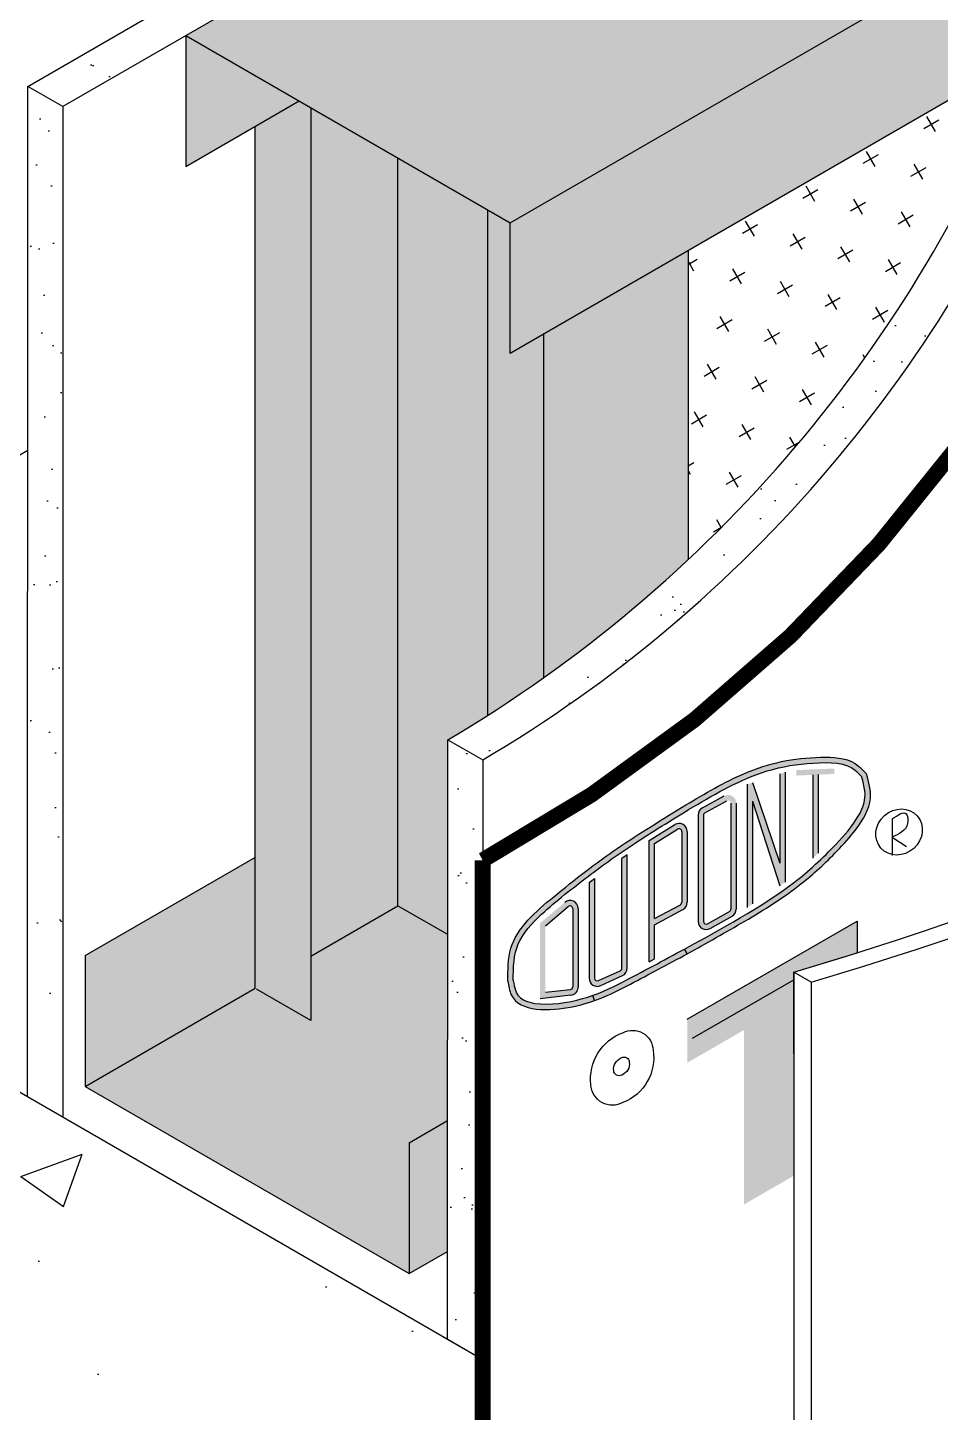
# Model space of a CAD drawing. Extents: x -64 to 51, y 0 to 66.
# Drawn here: x 11.05 to 16.28, y 46.4 to 54.34 of the extents above; entities that cross this region are included whole.
import ezdxf

# ---------------------------------------------------------------- set-up
doc = ezdxf.new("R2010")
doc.units = 0
doc.header["$LTSCALE"] = 1.5
doc.header["$MEASUREMENT"] = 0
doc.linetypes.add('DASHED', pattern=[0.75, 0.5, -0.25])
for name, color, linetype in [('CLADDING', 252, 'CONTINUOUS'), ('DUPONTLOGO', 242, 'CONTINUOUS'), ('FASTENING', 7, 'CONTINUOUS'), ('INSULATION', 40, 'CONTINUOUS'), ('STRUCTURE', 252, 'CONTINUOUS'), ('STRUCTURE_SHADING', 254, 'CONTINUOUS'), ('TYVEK', 160, 'DASHED'), ('TYVEK_TEXT', 182, 'CONTINUOUS')]:
    doc.layers.add(name, color=color, linetype=linetype)

# ---------------------------------------------------------------- blocks, each defined once
blk = doc.blocks.new('A$C1409495A')
at = {"layer": 'DUPONTLOGO', "color": 242}
for p, q in [((0.234, 0.524), (0.234, 0)), ((0.234, 0.262), (0.441, 0.129))]:
    blk.add_line(p, q, dxfattribs=at)
blk.add_ellipse((0.334, 0.336), major_axis=(0.26, 0.232), ratio=0.903174, dxfattribs=at)
blk.add_spline([(0.234, 0.524), (0.435, 0.597), (0.456, 0.456), (0.234, 0.262)], degree=3, dxfattribs=at)

msp = doc.modelspace()

# ---------------------------------------------------------------- hatches: boundary and pattern name
at = {"layer": 'DUPONTLOGO'}
h = msp.add_hatch(color=242, dxfattribs=at)
edge = h.paths.add_edge_path()
edge.add_spline(control_points=[(14.8246, 49.8852), (14.6913, 49.8039), (14.4271, 49.6425), (14.0915, 49.3842), (13.8047, 49.1371), (13.8044, 48.9404), (13.8043, 48.8756)], knot_values=[0, 0, 0, 0, 0.232663, 0.461387, 0.653522, 0.747926, 0.747926, 0.747926, 0.747926], degree=3, periodic=0)
edge.add_spline(control_points=[(13.8043, 48.8756), (13.8046, 48.874), (13.8049, 48.8724), (13.8051, 48.8707)], knot_values=[0, 0, 0, 0, 0.002347, 0.002347, 0.002347, 0.002347], degree=3, periodic=0)
edge.add_line((13.8051, 48.8707), (13.836, 48.8756))
edge.add_spline(control_points=[(13.836, 48.8756), (13.8359, 48.8764), (13.8357, 48.8772), (13.8356, 48.878)], knot_values=[0.001175, 0.001175, 0.001175, 0.001175, 0.002358, 0.002358, 0.002358, 0.002358], degree=3, periodic=0)
edge.add_spline(control_points=[(13.8356, 48.878), (13.8357, 48.9559), (13.8374, 49.0273), (13.8911, 49.1496), (13.9404, 49.2057), (14.0825, 49.3363), (14.1759, 49.4082), (14.3526, 49.543), (14.4415, 49.606), (14.6342, 49.7323), (14.7374, 49.7954), (14.8405, 49.8584)], knot_values=[0.001205, 0.001205, 0.001205, 0.001205, 0.114856, 0.114856, 0.229711, 0.229711, 0.398491, 0.398491, 0.567271, 0.567271, 0.747926, 0.747926, 0.747926, 0.747926], degree=3, periodic=0)
edge.add_spline(control_points=[(14.8405, 49.8584), (14.977, 49.9396), (15.1125, 50.0194), (15.3447, 50.0986), (15.4302, 50.116), (15.6102, 50.13), (15.7138, 50.1359), (15.7955, 50.0858), (15.8136, 50.0677), (15.8331, 50.0473)], knot_values=[0, 0, 0, 0, 0.237846, 0.237846, 0.375936, 0.375936, 0.514027, 0.514027, 0.556048, 0.556048, 0.556048, 0.556048], degree=3, periodic=0)
edge.add_line((15.8331, 50.0473), (15.8611, 50.0631))
edge.add_spline(control_points=[(15.8611, 50.0631), (15.8405, 50.0849), (15.7728, 50.1566), (15.5853, 50.1625), (15.3742, 50.1424), (15.1078, 50.0538), (14.9343, 49.9505), (14.8246, 49.8852)], knot_values=[0, 0, 0, 0, 0.044057, 0.144682, 0.25739, 0.368627, 0.559907, 0.559907, 0.559907, 0.559907], degree=3, periodic=0)
for points in [[(15.5841, 50.0589), (15.6765, 50.0629), (15.6765, 50.0942), (15.4577, 50.0848), (15.4577, 50.0535), (15.5528, 50.0576), (15.5528, 49.5797), (15.5841, 49.609)], [(15.1765, 49.2981), (15.2077, 49.3187), (15.2077, 49.9068), (15.364, 49.4221), (15.3952, 49.4427), (15.3952, 50.0741), (15.364, 50.064), (15.364, 49.5513), (15.2077, 50.0138), (15.1765, 50.0038)], [(14.489, 49.5991), (14.4577, 49.5777), (14.4577, 48.9494, -0.293439), (14.4486, 48.9352), (14.3236, 48.878, -0.546266), (14.3015, 48.8922), (14.3015, 49.4631), (14.2702, 49.4409), (14.2702, 48.8922, 0.546266), (14.3366, 48.8495), (14.4616, 48.9067, 0.293439), (14.489, 48.9494)]]:
    msp.add_hatch(color=242, dxfattribs=at).paths.add_polyline_path(points)
h = msp.add_hatch(color=242, dxfattribs=at)
edge = h.paths.add_edge_path()
edge.add_spline(control_points=[(15.8611, 50.0631), (15.8741, 50.0156), (15.9045, 49.9039), (15.8097, 49.7479), (15.6683, 49.5925), (15.4628, 49.4016), (15.166, 49.2174), (14.9432, 49.0934), (14.8327, 49.0319)], knot_values=[0, 0, 0, 0, 0.071407, 0.167973, 0.251697, 0.391689, 0.584619, 0.774344, 0.774344, 0.774344, 0.774344], degree=3, periodic=0)
edge.add_line((14.8327, 49.0319), (14.818, 49.0594))
edge.add_spline(control_points=[(14.818, 49.0594), (15.0322, 49.1787), (15.2506, 49.2928), (15.5298, 49.5056), (15.6114, 49.5814), (15.7331, 49.7097), (15.7793, 49.7626), (15.8426, 49.8689), (15.857, 49.9145), (15.8478, 49.9915), (15.8408, 50.0188), (15.8331, 50.0473)], knot_values=[0.000251, 0.000251, 0.000251, 0.000251, 0.36813, 0.36813, 0.535334, 0.535334, 0.640047, 0.640047, 0.727343, 0.727343, 0.770536, 0.770536, 0.770536, 0.770536], degree=3, periodic=0)
edge.add_line((15.8331, 50.0473), (15.8611, 50.0631))
h = msp.add_hatch(color=242, dxfattribs=at)
h.paths.add_polyline_path([(14.8952, 49.2181, 0.573672), (14.9651, 49.1772), (15.0901, 49.2476, 0.270913), (15.114, 49.2884), (15.114, 49.8956, 0.570599), (15.0445, 49.9367), (14.9195, 49.8679, 0.2734), (14.8952, 49.8268)])
h.paths.add_polyline_path([(14.9265, 49.8268, -0.2734), (14.9346, 49.8405), (15.0596, 49.9093, -0.570599), (15.0827, 49.8956), (15.0827, 49.2884, -0.270913), (15.0748, 49.2748), (14.9498, 49.2045, -0.573672), (14.9265, 49.2181)], flags=16)
h = msp.add_hatch(color=242, dxfattribs=at)
h.paths.add_polyline_path([(14.614, 48.9855), (14.6452, 49.0023), (14.6452, 49.198), (14.8081, 49.2858, 0.275801), (14.8327, 49.3271), (14.8327, 49.7327, 0.588096), (14.7611, 49.7725), (14.614, 49.6812)])
h.paths.add_polyline_path([(14.6452, 49.2335), (14.7933, 49.3133, 0.275801), (14.8015, 49.3271), (14.8015, 49.7327, 0.588096), (14.7776, 49.746), (14.6452, 49.6638)], flags=16)
h = msp.add_hatch(color=242, dxfattribs=at)
h.paths.add_polyline_path([(14.2077, 49.2912, 0.63901), (14.1305, 49.3269), (13.989, 49.2068), (13.989, 48.7762), (14.166, 48.7958, 0.382353), (14.2077, 48.8423)])
h.paths.add_polyline_path([(14.1765, 48.8423, -0.382353), (14.1626, 48.8268), (14.0202, 48.8111), (14.0202, 49.1924), (14.1508, 49.3031, -0.63901), (14.1765, 49.2912)], flags=16)
h = msp.add_hatch(color=242, dxfattribs=at)
edge = h.paths.add_edge_path()
edge.add_spline(control_points=[(14.818, 49.0594), (14.6953, 48.9936), (14.5727, 48.9273), (14.4033, 48.8401), (14.3503, 48.8145), (14.2915, 48.7935)], knot_values=[0.281052, 0.281052, 0.281052, 0.281052, 0.486409, 0.486409, 0.582124, 0.582124, 0.582124, 0.582124], degree=3, periodic=0)
edge.add_line((14.2915, 48.7935), (14.302, 48.7641))
edge.add_spline(control_points=[(14.302, 48.7641), (14.3761, 48.7905), (14.5427, 48.8764), (14.7226, 48.9728), (14.8327, 49.0319)], knot_values=[0.28106, 0.28106, 0.28106, 0.28106, 0.397759, 0.582124, 0.582124, 0.582124, 0.582124], degree=3, periodic=0)
edge.add_line((14.8327, 49.0319), (14.818, 49.0594))
h = msp.add_hatch(color=242, dxfattribs=at)
edge = h.paths.add_edge_path()
edge.add_line((14.302, 48.7641), (14.2915, 48.7935))
edge.add_spline(control_points=[(14.2915, 48.7935), (14.2727, 48.7868), (14.2533, 48.7806), (14.1497, 48.7513), (14.041, 48.7348), (13.9192, 48.754), (13.8875, 48.7675), (13.8499, 48.8059), (13.8425, 48.8352), (13.836, 48.8756)], knot_values=[0.002358, 0.002358, 0.002358, 0.002358, 0.032929, 0.032929, 0.159215, 0.159215, 0.221312, 0.221312, 0.281052, 0.281052, 0.281052, 0.281052], degree=3, periodic=0)
edge.add_line((13.836, 48.8756), (13.8051, 48.8707))
edge.add_spline(control_points=[(13.8051, 48.8707), (13.8093, 48.8443), (13.8349, 48.6957), (14.1002, 48.7031), (14.2631, 48.7502), (14.302, 48.7641)], knot_values=[0.002347, 0.002347, 0.002347, 0.002347, 0.040585, 0.219806, 0.28106, 0.28106, 0.28106, 0.28106], degree=3, periodic=0)
at = {"layer": 'INSULATION'}
h = msp.add_hatch(dxfattribs=at)
h.set_pattern_fill('CROSS', color=256, scale=0.8, angle=30, style=0)
h.set_pattern_definition([(30, (51.40434, 5.9679), (0.0732051, 0.2732051), [0.1, -0.3]), (120, (51.47264, 5.9496), (-0.2732051, 0.0732051), [0.1, -0.3])])
h.paths.add_polyline_path([(16.7786, 54.1591, -0.002698), (16.7906, 54.1892), (14.8373, 53.0615), (14.8373, 51.291, 0.111739)])
at = {"layer": 'STRUCTURE', "linetype": 'CONTINUOUS'}
h = msp.add_hatch(dxfattribs=at)
h.set_pattern_fill('AR-SAND', color=256, scale=0.25, style=0)
h.set_pattern_definition([(37.5, (51.40434, 5.9679), (-0.0157483, 0.481706), [0, -0.38, 0, -0.425, 0, -0.40625]), (7.5, (51.40434, 5.9679), (0.442444, 0.7055365), [0, -0.205, 0, -0.3425, 0, -0.13125]), (327.5, (51.09684, 5.9679), (0.7785355, 0.0014148), [0, -0.125, 0, -0.45, 0, -0.5875]), (317.5, (51.09684, 5.9679), (0.7515317, 0.219419), [0, -0.0625, 0, -0.295, 0, -0.3375])])
h.paths.add_polyline_path([(11.253, 53.8883), (11.0531, 54.0037), (11.0507, 48.2116), (11.253, 48.0948)])
h.paths.add_polyline_path([(13.66, 50.143), (13.46, 50.2585), (13.4585, 46.8214), (13.66, 46.7051), (13.66, 49.5683)])
h.paths.add_polyline_path([(13.631, 55.2613), (13.4295, 55.3777), (11.0531, 54.0057), (11.0531, 54.0037), (11.253, 53.8883)])
h.paths.add_polyline_path([(16.9786, 54.0436), (16.7786, 54.1591, -0.167789), (13.46, 50.2585), (13.66, 50.143, 0.167789)])
h.paths.add_polyline_path([(18.2729, 55.55), (18.0729, 55.6654, 0.1703), (16.7786, 54.1591), (16.9786, 54.0436, -0.1703)])
h.paths.add_polyline_path([(19.5381, 56.2804), (19.3381, 56.3959), (18.0729, 55.6654), (18.2729, 55.55)])
h = msp.add_hatch(dxfattribs=at)
h.set_pattern_fill('AR-CONC', color=256, scale=0.5, angle=330, style=0)
h.set_pattern_definition([(20, (51.4043, 5.968), (2.94895, -2.06488), [0.375, -4.125]), (325, (51.4043, 5.968), (1.27967, 3.60397), [0.3, -3.3]), (70.4514, (51.65, 5.796), (4.22862, 1.53909), [0.3187, -3.50571]), (16.184, (51.9043, 6.834), (4.2075, -3.38482), [0.5625, -6.1875]), (66.636, (52.255, 6.552), (6.4825, 1.8814), [0.47805, -5.25856]), (321.184, (51.9043, 6.834), (6.4825, 1.8814), [0.45, -4.95]), (351, (52.2124, 6.3674), (1.57814, -3.23566), [0.375, -4.125]), (296, (52.2124, 6.3674), (2.86646, 2.5317), [0.3, -3.3]), (41.4514, (52.344, 6.0978), (4.4446, -0.70396), [0.3187, -3.50571]), (7.5, (51.4043, 5.9679), (0.884888, 1.411073), [0, -3.26, 0, -3.35, 0, -3.3125]), (337.5, (51.4043, 5.9679), (2.125154, 1.05018), [0, -1.91, 0, -3.185, 0, -1.2625]), (297.5, (50.4387, 6.5254), (2.255132, -1.432222), [0, -1.25, 0, -3.9, 0, -5.175]), (287.5, (50.0057, 6.7754), (2.77553, -1.0245), [0, -1.625, 0, -2.59, 0, -3.675])])
h.paths.add_polyline_path([(13.66, 45.8862), (13.66, 46.7051), (12.4114, 47.426), (9.2022, 45.5732), (12.6929, 43.5578), (13.66, 44.1162)])
h.paths.add_polyline_path([(9.1393, 49.3151), (9.1393, 45.6095), (9.2022, 45.5732), (12.4114, 47.426)])
h.paths.add_polyline_path([(13.66, 44.1162), (12.6929, 43.5578), (13.0222, 43.3677), (13.66, 42.9995)])
at = {"layer": 'STRUCTURE_SHADING', "linetype": 'CONTINUOUS'}
h = msp.add_hatch(color=256, dxfattribs=at)
h.paths.add_polyline_path([(17.9982, 55.6364), (19.3259, 56.403), (18.3661, 56.9572), (14.5299, 54.7423), (13.631, 55.2613), (11.9587, 54.2958), (13.8174, 53.2226)])
h.paths.add_polyline_path([(16.7906, 54.1892, -0.167525), (18.0729, 55.6654), (19.3381, 56.3959), (19.3259, 56.403), (17.9982, 55.6364), (13.8174, 53.2226), (13.8174, 52.4726)])
h.paths.add_polyline_path([(11.9587, 54.2958), (11.9587, 53.5458), (12.6082, 53.9208)], flags=17)
h = msp.add_hatch(color=256, dxfattribs=at)
h.paths.add_polyline_path([(13.6878, 53.2975), (13.1744, 53.5939), (13.1744, 49.3075), (13.4595, 49.1429), (13.46, 50.2585, 0.008516), (13.6878, 50.3982)])
h.paths.add_polyline_path([(13.1744, 53.5939), (12.675, 53.8822), (12.675, 49.0192), (13.1744, 49.3075)], flags=17)
h.paths.add_polyline_path([(12.675, 53.8822), (12.6082, 53.9208), (12.3546, 53.7744), (12.3546, 48.8342), (11.3807, 48.2719), (13.2394, 47.1988), (13.2394, 47.9488), (13.459, 48.0756), (13.4595, 49.1429), (13.1744, 49.3075), (12.675, 49.0192)])
h = msp.add_hatch(color=256, dxfattribs=at)
h.paths.add_polyline_path([(14.8373, 53.0615), (14.0082, 52.5828), (14.0082, 50.6137, 0.034156), (14.8373, 51.291)])
h.paths.add_polyline_path([(14.0082, 52.5828), (13.8174, 52.4726), (13.8174, 53.2226), (13.6878, 53.2975), (13.6878, 50.3982, 0.012305), (14.0082, 50.6137)])
for points in [[(12.3546, 49.5842), (11.3807, 49.0219), (11.3807, 48.2719), (12.3546, 48.8342)], [(13.459, 48.0756), (13.2394, 47.9488), (13.2394, 47.1988), (13.4587, 47.3254)]]:
    msp.add_hatch(color=256, dxfattribs=at).paths.add_polyline_path(points)
at = {"layer": 'TYVEK_TEXT'}
h = msp.add_hatch(color=256, dxfattribs=at)
edge = h.paths.add_edge_path()
edge.add_line((15.4437, 47.7596), (15.4437, 48.927))
edge.add_arc((9.4245, 69.295), 21.2388, 286.46365, 287.48849)
edge.add_line((15.807, 49.0379), (15.807, 49.2194))
edge.add_line((15.807, 49.2194), (14.8327, 48.6569))
edge.add_line((14.8327, 48.6569), (14.8327, 48.4069))
edge.add_line((14.8327, 48.4069), (15.1575, 48.5944))
edge.add_line((15.1575, 48.5944), (15.1575, 47.5944))
edge.add_line((15.1575, 47.5944), (15.4437, 47.7596))

# ---------------------------------------------------------------- linework, layer by layer
at = {"layer": 'CLADDING'}
for p, q in [((15.5437, 48.8693), (15.4437, 48.927)), ((15.4437, 48.927), (15.4437, 41.13)), ((15.5437, 48.8693), (15.5437, 40.9568))]:
    msp.add_line(p, q, dxfattribs=at)
for centre in [(9.4245, 69.295), (9.5245, 69.2373)]:
    msp.add_arc(centre, 21.2388, 286.46365, 313.53635, dxfattribs=at)
at = {"layer": 'DUPONTLOGO', "color": 242}
for p, q in [((15.2077, 50.0138), (15.364, 49.5513)), ((15.364, 50.064), (15.364, 49.5513)), ((15.3952, 50.0741), (15.3952, 49.4427)), ((15.5528, 50.0583), (15.5528, 49.5797)), ((15.5841, 50.0589), (15.5841, 49.609)), ((14.9195, 49.8679), (15.0445, 49.9367)), ((15.1765, 50.0038), (15.1765, 49.2981)), ((14.9346, 49.8405), (15.0596, 49.9093)), ((15.0827, 49.8956), (15.0827, 49.2884)), ((15.114, 49.8956), (15.114, 49.2884)), ((15.2077, 49.9068), (15.364, 49.4221)), ((15.2077, 49.9068), (15.2077, 49.3187)), ((14.614, 49.6812), (14.7611, 49.7725)), ((14.8952, 49.8268), (14.8952, 49.2181)), ((14.9265, 49.8268), (14.9265, 49.2181)), ((14.6452, 49.6638), (14.7776, 49.746)), ((14.8015, 49.7327), (14.8015, 49.3271)), ((14.8327, 49.7327), (14.8327, 49.3271)), ((14.614, 48.9855), (14.614, 49.6812)), ((14.6452, 49.2335), (14.6452, 49.6638)), ((14.489, 49.5991), (14.4577, 49.5777)), ((14.4577, 48.9494), (14.4577, 49.5777)), ((14.489, 48.9494), (14.489, 49.5991)), ((14.2702, 49.4409), (14.3015, 49.4631)), ((14.3015, 49.4631), (14.3015, 48.8922)), ((14.2702, 49.4409), (14.2702, 48.8922)), ((14.0202, 49.1924), (14.1508, 49.3031)), ((14.1765, 49.2912), (14.1765, 48.8423)), ((14.2077, 49.2912), (14.2077, 48.8423)), ((14.6452, 49.2335), (14.7933, 49.3133)), ((14.6452, 49.198), (14.8081, 49.2858)), ((14.9498, 49.2045), (15.0748, 49.2748)), ((14.9651, 49.1772), (15.0901, 49.2476)), ((14.6452, 49.0023), (14.6452, 49.198)), ((14.818, 49.0594), (14.8327, 49.0319)), ((14.8327, 49.0319), (14.818, 49.0594)), ((14.614, 48.9855), (14.6452, 49.0023)), ((14.3236, 48.878), (14.4486, 48.9352)), ((14.3366, 48.8495), (14.4616, 48.9067)), ((14.0202, 48.8111), (14.1626, 48.8268)), ((13.989, 48.7762), (14.166, 48.7958)), ((14.302, 48.7641), (14.2915, 48.7935))]:
    msp.add_line(p, q, dxfattribs=at)
at = {"layer": 'DUPONTLOGO', "color": 182}
msp.add_line((14.8634, 48.5477), (15.4437, 48.8827), dxfattribs=at)
at = {"layer": 'DUPONTLOGO', "color": 242}
for centre, radius, start, end in [((14.9421, 49.8268), 0.0469, 118.8361, 180), ((14.7859, 49.7327), 0.0469, 360, 121.83839), ((14.9421, 49.8268), 0.0156, 118.8361, 180), ((14.7859, 49.7327), 0.0156, 360, 121.83839), ((14.1609, 49.2912), 0.0469, 360, 130.31593), ((14.1609, 49.2912), 0.0156, 360, 130.31593), ((14.7859, 49.3271), 0.0156, 298.32441, 360), ((14.7859, 49.3271), 0.0469, 298.32441, 360), ((14.9421, 49.2181), 0.0469, 180, 299.36681), ((14.9421, 49.2181), 0.0156, 180, 299.36681), ((15.0671, 49.2884), 0.0156, 299.36681, 0), ((15.0671, 49.2884), 0.0469, 299.36681, 0), ((14.4421, 48.9494), 0.0156, 294.58505, 360), ((14.4421, 48.9494), 0.0469, 294.58505, 360), ((14.1609, 48.8423), 0.0156, 276.30206, 360), ((14.1609, 48.8423), 0.0469, 276.30206, 360), ((14.3171, 48.8922), 0.0469, 180, 294.58505), ((14.3171, 48.8922), 0.0156, 180, 294.58505)]:
    msp.add_arc(centre, radius, start, end, dxfattribs=at)
for points in [[(14.8246, 49.8852), (15.1619, 50.0657), (15.3737, 50.1337), (15.5978, 50.1582), (15.7958, 50.1222), (15.8611, 50.0631)], [(14.8327, 49.0319), (15.1628, 49.2191), (15.4845, 49.4321), (15.6915, 49.6206), (15.8015, 49.7469), (15.883, 49.922), (15.8611, 50.0631)], [(13.8043, 48.8756), (13.8219, 49.0636), (14.0674, 49.3592), (14.4318, 49.6357), (14.8246, 49.8852)], [(13.8043, 48.8756), (13.8239, 48.7968), (14.1758, 48.7288), (14.5072, 48.8587), (14.8327, 49.0319)]]:
    msp.add_spline(points, degree=3, dxfattribs=at)
for points, knots in [([(14.8405, 49.8584), (14.977, 49.9396), (15.1125, 50.0194), (15.3447, 50.0986), (15.4302, 50.116), (15.6102, 50.13), (15.7138, 50.1359), (15.7955, 50.0858), (15.8136, 50.0677), (15.8331, 50.0473)], [0, 0, 0, 0, 0.2378462, 0.2378462, 0.3759363, 0.3759363, 0.5140265, 0.5140265, 0.5560477, 0.5560477, 0.5560477, 0.5560477]), ([(14.818, 49.0594), (15.0322, 49.1787), (15.2506, 49.2928), (15.5298, 49.5056), (15.6114, 49.5814), (15.7331, 49.7097), (15.7793, 49.7626), (15.8426, 49.8689), (15.857, 49.9145), (15.8478, 49.9915), (15.8408, 50.0188), (15.8331, 50.0473)], [0.0002506, 0.0002506, 0.0002506, 0.0002506, 0.3681301, 0.3681301, 0.5353339, 0.5353339, 0.6400473, 0.6400473, 0.7273425, 0.7273425, 0.7705356, 0.7705356, 0.7705356, 0.7705356]), ([(13.8356, 48.878), (13.8357, 48.9559), (13.8374, 49.0273), (13.8911, 49.1496), (13.9404, 49.2057), (14.0825, 49.3363), (14.1759, 49.4082), (14.3526, 49.543), (14.4415, 49.606), (14.6342, 49.7323), (14.7374, 49.7954), (14.8405, 49.8584)], [0.0012046, 0.0012046, 0.0012046, 0.0012046, 0.1148557, 0.1148557, 0.2297113, 0.2297113, 0.3984913, 0.3984913, 0.5672713, 0.5672713, 0.7479263, 0.7479263, 0.7479263, 0.7479263]), ([(13.8356, 48.878), (13.8422, 48.8364), (13.8495, 48.8063), (13.8875, 48.7675), (13.9192, 48.754), (14.041, 48.7348), (14.1497, 48.7513), (14.3166, 48.7984), (14.3861, 48.8312), (14.5727, 48.9273), (14.6953, 48.9936), (14.818, 49.0594)], [0.0011746, 0.0011746, 0.0011746, 0.0011746, 0.0620976, 0.0620976, 0.1241952, 0.1241952, 0.2504808, 0.2504808, 0.3767663, 0.3767663, 0.5821236, 0.5821236, 0.5821236, 0.5821236])]:
    msp.add_open_spline(points, degree=3, knots=knots, dxfattribs=at)
at = {"layer": 'FASTENING'}
for points in [[(14.4643, 48.5797, -0.546252), (14.6375, 48.4797, -0.353716), (14.4643, 48.1797, -0.556012), (14.2804, 48.2811, -0.345825), (14.4643, 48.5797, -1)], [(14.4574, 48.4366, -0.546252), (14.5007, 48.4116, -0.353716), (14.4574, 48.3366, -0.556012), (14.4114, 48.3619, -0.345825), (14.4574, 48.4366, -1)]]:
    msp.add_lwpolyline(points, format="xyb", dxfattribs=at)
at = {"layer": 'STRUCTURE', "linetype": 'CONTINUOUS'}
for p, q in [((11.0514, 54.0047), (17.2656, 57.5925)), ((11.9587, 54.2958), (13.8174, 53.2226)), ((12.3546, 53.7744), (12.3546, 48.8342)), ((13.6878, 53.2975), (13.6878, 50.3982)), ((14.8373, 53.0615), (14.8373, 51.291)), ((14.0082, 52.5828), (14.0082, 50.6137)), ((9.1393, 50.8151), (11.0522, 51.9196)), ((15.4437, 48.927), (15.807, 49.0379)), ((15.4437, 48.4593), (15.4437, 48.927)), ((11.3807, 48.2719), (13.2394, 47.1988))]:
    msp.add_line(p, q, dxfattribs=at)
at = {"layer": 'STRUCTURE'}
for p, q in [((13.8174, 53.2226), (17.9982, 55.6364)), ((13.631, 55.2613), (11.253, 53.8883)), ((11.9587, 54.2958), (11.9587, 53.5458)), ((16.7906, 54.1892), (13.8174, 52.4726)), ((11.0507, 48.2116), (11.0531, 54.0057)), ((11.253, 53.8883), (11.0514, 54.0047)), ((11.253, 53.8883), (11.253, 48.0948)), ((12.675, 53.8822), (12.675, 48.6492)), ((13.1744, 49.3075), (13.1744, 53.5939)), ((13.8174, 52.4726), (13.8174, 53.2226)), ((13.66, 46.7051), (9.1393, 49.3151)), ((12.675, 49.0192), (13.1744, 49.3075)), ((13.1744, 49.3075), (13.4577, 49.1439)), ((11.3807, 49.0219), (11.3807, 48.2719)), ((12.675, 48.6492), (12.3625, 48.8296)), ((12.675, 48.6492), (12.675, 48.6492)), ((13.2394, 47.9488), (13.2394, 47.1988)), ((13.66, 46.7051), (13.66, 45.8862))]:
    msp.add_line(p, q, dxfattribs=at)
for points in [[(11.9587, 53.5458), (12.6082, 53.9208)], [(13.4585, 46.8214), (13.46, 50.2585), (13.66, 50.143), (13.66, 46.7051)], [(11.3807, 49.0219), (12.3568, 49.5855)], [(11.3807, 48.2719), (12.3564, 48.8353)], [(13.66, 48.1916), (13.6743, 48.1998)], [(13.2394, 47.9488), (13.4592, 48.0757)], [(13.66, 47.4416), (13.6739, 47.4496)], [(13.2394, 47.1988), (13.4587, 47.3254)], [(13.66, 46.7051), (13.4325, 46.8365)]]:
    msp.add_lwpolyline(points, dxfattribs=at)
at = {"layer": 'STRUCTURE', "linetype": 'CONTINUOUS'}
for centre in [(9.4711, 57.0142), (9.6711, 56.8988)]:
    msp.add_arc(centre, 7.8455, 300.55948, 338.65895, dxfattribs=at)
at = {"layer": 'TYVEK', "const_width": 0.09}
msp.add_lwpolyline([(13.66, 49.5683, 0.176804), (17.4443, 53.8617, -0.1703), (18.5229, 55.117), (19.5381, 55.7031)], format="xyb", dxfattribs=at)
msp.add_lwpolyline([(13.66, 38.091), (13.66, 49.5683)], dxfattribs=at)
at = {"layer": 'TYVEK_TEXT'}
for p, q in [((14.8327, 48.6569), (15.807, 49.2194)), ((15.807, 49.2194), (15.807, 49.0379))]:
    msp.add_line(p, q, dxfattribs=at)

# ---------------------------------------------------------------- block references
at = {"layer": 'DUPONTLOGO', "color": 182, "xscale": 0.4000000000000057, "yscale": 0.4000000000000057, "zscale": 0.3999999999999999}
msp.add_blockref('A$C1409495A', (15.914, 49.5959), dxfattribs=at)

doc.saveas('drawing.dxf')
